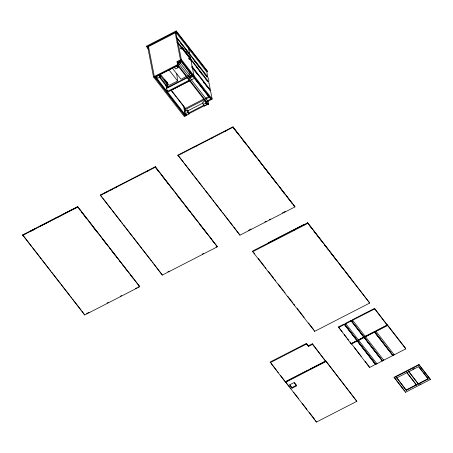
<?xml version="1.0" encoding="UTF-8"?>
<svg xmlns="http://www.w3.org/2000/svg" width="453" height="453" viewBox="0 0 453 453"><rect width="100%" height="100%" fill="white"/><g stroke="black" fill="none" stroke-linecap="round" stroke-linejoin="round"><path stroke-width="0.68" d="M175.249 32.95L176.058 32.531L206.919 72.191L207.61 76.699L176.364 36.982L176.455 38.341L177.117 37.956L177.887 41.936L177.214 42.288L177.468 43.426L178.097 43.012L181.279 59.383L212.14 99.037L211.33 99.456M190.481 59.451L190.73 59.258L193.952 75.668L193.142 76.087M212.14 99.037L210.452 90.436L210.113 90.832M374.574 308.368L374.693 308.969L351.477 320.792L352.711 320.129L352.474 319.727L374.574 308.368L387.315 325.192L364.116 337.117L365.328 336.069M383.844 359.948L382.559 360.815L392.983 355.452L392.479 355.418M394.376 354.489L393.074 355.407L405.752 348.889L405.639 348.283L387.451 324.914L375.899 330.854L376.143 331.222L374.886 332.038L387.57 325.52L387.451 324.914M188.895 53.301L188.748 53.692M207.106 76.789L207.548 76.676M207.706 77.882C208.159 76.166 209.841 82.44 208.159 81.744M351.386 320.837L344.676 324.393L345.894 323.635L345.69 323.216L351.183 320.458L350.945 320.973L351.386 320.837L364.059 337.009L358.538 339.778M189.49 53.205L188.686 48.754M189.586 54.281L190.498 58.352M356.754 340.475L356.902 340.163M374.376 331.845L392.983 355.452M376.958 363.555L375.741 364.314L382.468 360.86L381.964 360.82M392.525 355.265L392.638 354.965M188.992 53.318L189.53 53.109M208.595 83.029L208.935 82.633L210.266 89.4L209.62 89.915M191.868 67.497L192.287 67.101M363.538 337.162L364.025 337.162L357.304 340.616L358.589 339.614M363.997 337.151L363.793 337.491L364.28 337.485L357.559 340.945L358.776 340.186L358.544 339.948M365.356 336.279L373.85 331.907M374.778 331.981L364.371 337.44L365.588 336.681L365.288 336.375M148.358 49.06L146.512 46.189L176.206 30.923L207.525 71.172L207.655 71.84L176.336 31.591L176.206 30.923M146.642 46.857L176.336 31.591M148.51 46.58L154.337 76.546L185.271 116.302L184.462 116.715L153.522 76.965L147.701 46.999L175.232 32.848L180.47 59.802L211.404 99.552L207.48 101.574M176.138 37.537L177.117 38.55M177.123 42.593L178.941 44.683M181.268 48.964L181.183 48.528L182.044 48.086L182.129 48.522L181.268 48.964L180.855 48.103L182.299 47.361L190.764 58.567L189.32 59.309L188.907 58.448L189.762 58.007L187.621 55.255M180.94 48.539L182.383 47.797L182.299 47.361M177.582 65.419L208.063 104.586L208.607 104.309L177.667 64.553L177.083 61.54L181.279 59.383M176.998 62.406L180.923 60.385M178.018 62.707L181.381 60.974M177.944 63.08L181.664 61.166L192.208 74.711L192.089 75.045L191.817 75.187L181.279 61.636L181.97 61.557M178.306 63.437L181.432 61.835M153.522 76.965L177.667 64.553M188.992 58.884L189.847 58.443L189.762 58.007M156.942 75.679L158.182 75.039M178.822 64.411L180.651 63.471L180.436 62.123M154.79 77.135L178.125 65.141L177.542 62.129M158.754 75.181L174.818 66.925M176.676 65.974L177.91 65.334M159.649 74.451L160.13 76.925L157.644 78.199L156.455 76.67L158.935 75.391L158.805 74.722L159.048 75.034M177.61 65.215L178.091 67.695L175.611 68.969L174.416 67.435L176.897 66.161L176.766 65.487L177.01 65.798M176.681 73.341L177.599 80.985L169.071 85.368L160.203 73.975M186.466 76.427L180.985 79.247L172.542 68.397M187.684 75.798L189.513 74.858L189.014 70.691M167.384 87.469L168.08 87.384L167.021 81.948M191.664 74.988L167.927 87.191L167.004 82.435M187.548 77.656L167.689 87.859L159.28 77.055M188.788 77.016L192.514 75.102M188.963 77.78L192.887 75.759M193.091 76.019L193.901 75.606M189.416 78.363L193.346 76.347M193.505 76.636L194.026 76.817M170.118 90.81L190.226 80.47M191.483 79.824L194.626 78.21L193.204 76.381M203.805 99.009L184.648 108.856L184.83 109.796L185.9 111.166M205.662 98.058L208.748 96.472L210.758 99.026M184.83 109.796L204.309 99.785M205.566 99.139L209.337 97.197M187.31 109.994L184.824 111.268L185.305 113.748L186.5 115.283L188.98 114.003L188.261 111.217L187.31 109.994L187.791 112.469L188.98 114.003M205.271 100.759L202.785 102.038L203.267 104.513L204.462 106.047L206.947 104.773L206.223 101.987L205.271 100.759L205.753 103.239L206.947 104.773M187.508 110.979L203.221 102.905M206.993 100.962L210.945 98.969M185.305 113.748L187.791 112.469M203.267 104.513L205.753 103.239M188.318 113.176L203.771 105.238M206.24 103.963L207.474 103.329M186.919 114.717L185.141 115.628L155.09 77.016M188.776 113.765L207.933 103.918M22.65 234.937L77.712 206.636L139.762 286.681L84.705 314.982L22.65 234.937L31.75 246.63M100.277 195.039L155.334 166.738L217.389 246.777L162.327 275.079L100.277 195.039L102.01 197.265M177.899 155.136L232.961 126.84L295.016 206.879L239.954 235.181L177.899 155.136L183.533 162.378M29.762 231.738L35.153 228.748M39.218 226.659L47.055 222.627M48.109 222.089L51.115 220.543M53.301 219.422L56.268 217.672M58.041 217.259L66.285 212.519M67.021 212.638L67.418 211.942M67.905 211.913L75.742 207.882M77.435 206.794L76.846 207.095M103.618 193.556L106.665 192.208M30.442 231.223L35.266 228.742M39.332 226.653L47.169 222.621M22.729 235.339L77.786 207.038L77.712 206.636M100.351 195.441L155.413 167.14L155.334 166.738M177.978 155.538L233.04 127.236L232.961 126.84M31.574 230.809L34.587 229.258M56.999 217.791L57.588 217.491M77.038 207.491L76.5 207.768L76.308 207.372M110.872 190.045L112.123 189.405M115.255 187.797L116.506 187.151M147.004 171.477L148.256 170.832M196.33 146.121L197.587 145.475M211.404 138.375L212.661 137.729M224.597 131.591L225.854 130.945M86.5 313.612L89.003 312.327M107.151 303L108.403 302.355M120.288 296.245L121.54 295.605M135.305 288.527L136.557 287.887M137.808 287.242L139.683 286.279M167.882 271.783L169.133 271.143M202.293 254.099L203.544 253.454M216.058 247.021L217.31 246.381M248.635 230.277L251.138 228.992M264.903 221.913L266.154 221.274M269.286 219.665L270.537 219.02M282.423 212.91L285.549 211.302M268.374 242.774L304.161 224.377L304.28 224.982M307.638 222.797L252.576 251.098L252.695 251.704L314.671 331.347L369.727 303.046L307.638 222.797L369.727 303.046M273.516 240.798L274.767 240.152M292.978 230.792L294.235 230.147M252.695 251.704L307.751 223.403M308.329 345.843L306.426 343.397L270.096 362.066L285.248 381.992L325.639 361.234L312.394 343.753L308.329 345.843L308.448 346.443L312.508 344.359L312.394 343.753M356.754 340.696L357.213 340.662L351.12 343.793L338.38 326.97L344.354 323.946L344.099 324.444L344.569 324.342L357.304 340.616M270.214 362.672L306.545 343.997L306.426 343.397M338.499 327.576L344.569 324.342M375.237 364.41L375.633 364.263L369.557 367.491L351.256 343.521L357.23 340.497L356.981 340.996L357.445 340.888L375.741 364.314M351.375 344.121L357.445 340.888M356.834 401.313L325.781 360.956L356.834 401.313L316.437 422.077L285.384 381.72L308.38 369.897M309.62 369.263L325.158 361.273M285.503 382.321L325.894 361.556M292.066 388.176L289.529 384.914L294.042 382.592L296.579 385.86L292.066 388.176L291.947 387.575L296.46 385.254L294.348 382.536M394.099 377.287L418.917 364.529L430.271 379.116L430.35 379.518L405.526 392.281L394.099 377.287L404.608 390.797M394.172 377.689L418.997 364.931L418.917 364.529M412.876 369.189L414.133 368.544M396.664 377.961L418.595 366.687L428.221 379.059L406.29 390.333L396.585 377.564L406.29 390.333M406.211 389.931L416.239 384.778M418.119 383.81L428.147 378.657L428.221 379.059M419.721 384.54L420.962 383.901M189.456 53.324L188.992 53.205L188.935 53.686M176.228 37.231L189.682 54.485M190 54.915L207.089 76.891M180.47 42.809L183.006 46.115M185.101 48.754L185.94 49.836M186.783 50.917L189.801 54.802M194.564 60.923L195.447 62.101M196.296 63.148L199.773 67.667M204.093 73.159L204.971 74.343M205.826 75.385L207.123 77.055M194.433 60.991L195.294 62.101M182.383 47.797L190.764 58.567M177.672 42.072L182.293 48.001M190.339 58.341L208.533 81.733M182.044 48.086L186.761 54.15M180.43 46.393L181.296 47.503M182.129 48.522L189.847 58.443M196.302 66.784L197.168 67.899M205.838 79.037L206.704 80.153M177.214 42.288L181.659 47.995M190.322 59.133L208.074 81.942M190.798 59.921L192.095 61.591M199.026 70.492L202.491 74.943M180.855 48.103L181.183 48.528M188.907 58.448L189.32 59.309M191.857 66.144L210.039 89.513M191.834 66.931L210.249 90.583M194.048 69.949L197.508 74.4M203.573 82.191L204.439 83.301M205.305 84.417L207.468 87.197M208.544 88.675L208.618 88.465M203.437 82.259L204.303 83.375M418.997 364.931L430.35 379.518M196.625 80.158L203.561 89.071M206.16 92.412L210.062 97.423M374.693 308.969L387.315 325.192M387.57 325.52L405.752 348.889M193.641 76.568L194.229 77.327M199.314 83.771L200.175 84.881M233.04 127.236L295.016 206.879M309.529 225.594L312.123 228.924M314.28 231.698L315.146 232.808M316.007 233.918L321.624 241.132M327.972 249.292L324.518 244.852L324.637 245.452M330.129 252.066L337.038 260.945M343.821 269.66L339.501 264.11L339.62 264.711M345.979 272.434L352.026 280.203M233.114 127.548L233.975 128.646M234.83 129.751L238.267 134.167M242.559 139.683L246.421 144.649M248.997 147.955L249.858 149.06M250.719 150.164L254.58 155.13M258.442 160.096L262.734 165.611M267.712 172.004L263.42 166.489L263.499 166.891M271.149 176.421L275.871 182.485M279.303 186.902L284.025 192.967M287.032 196.829L287.887 197.933M288.748 199.037L292.179 203.448M194.722 78.363L201.2 86.687M202.497 88.352L208.975 96.676M255.084 156.081L255.945 157.185M267.791 172.406L268.646 173.51M283.674 192.819L284.535 193.924M313.969 231.743L314.829 232.853M194.377 78.244L209.06 97.112M418.934 366.828L422.706 371.664M423.538 372.74L427.728 378.119M180.651 63.471L189.513 74.858M177.083 61.54L208.018 101.296L208.607 104.309M176.897 66.161L178.091 67.695M174.524 67.078L174.286 66.767L174.416 67.435M408.702 371.335L418.408 384.104L408.782 371.737M375.996 331.358L394.184 354.727M407.224 372.847L416.511 385.078L406.885 372.711M374.869 331.936L393.074 355.407M374.484 331.766L375.786 333.431M376.653 334.546L377.519 335.656M378.385 336.772L380.548 339.552M387.91 349.014L388.776 350.124M374.552 332.1L392.74 355.469M168.737 69.592L177.599 80.985M147.701 46.999L148.556 48.103M146.512 46.189L147.367 47.288M352.604 320.214L365.226 336.432M365.48 336.76L383.668 360.129M351.477 320.792L364.116 337.117M364.354 337.343L382.559 360.815M159.547 74.411L167.559 84.705M364.263 337.389L382.468 360.86M351.092 320.622L352.355 322.242M354.88 325.486L355.724 326.568M361.194 333.595L362.032 334.676M363.969 337.168L365.271 338.838M367.434 341.619L368.3 342.734M373.929 349.965L374.795 351.081M376.958 353.861L377.825 354.976M351.16 320.956L363.782 337.179M364.036 337.502L382.224 360.871M171.251 90.204L176.342 96.744M177.174 97.814L185.668 108.726M171.211 90.447L185.458 108.76M158.935 75.391L160.13 76.925M159.649 76.551L168.08 87.384M185.622 110.436L186.002 110.923M186.132 114.303L186.5 115.283M155.203 76.183L185.685 115.351L185.283 113.29M345.786 323.714L358.414 339.937M358.663 340.265L376.851 363.634M344.659 324.297L357.281 340.514M357.536 340.843L375.724 364.212M344.591 324.444L375.65 364.359M344.342 324.456L356.97 340.679M357.219 341.007L375.407 364.376M338.38 326.97L342.168 331.839M344.269 334.541L346.794 337.785M347.638 338.867L348.476 339.948M350.163 342.111L351.12 343.793M354.286 347.417L361.217 356.318M365.112 361.324L369.008 366.335M184.399 163.493L193.069 174.631M193.935 175.747L202.604 186.885M203.471 187.995L204.337 189.111M205.203 190.226L212.14 199.133M213.006 200.249L213.873 201.364M214.739 202.48L221.676 211.387M222.542 212.502L223.408 213.618M224.275 214.728L232.944 225.871M233.81 226.981L239.954 235.181M253.878 252.768L254.745 253.884M258.21 258.34L264.28 266.137M265.147 267.253L266.013 268.363M268.176 271.149L273.81 278.391M274.677 279.501L275.549 280.617M278.148 283.957L283.346 290.645M284.212 291.755L285.079 292.87M287.683 296.211L292.881 302.893M293.748 304.008L294.614 305.124M297.213 308.465L304.15 317.377M308.482 322.944L313.686 329.625M312.508 344.359L325.639 361.234M306.545 343.997L308.448 346.443M155.413 167.14L217.389 246.777M157.65 170.22L155.062 166.891L155.136 167.293M161.104 174.66L161.97 175.77M162.831 176.88L167.151 182.429M170.605 186.868L171.466 187.978M176.902 194.966L181.653 201.07M185.107 205.509L188.992 210.498M189.677 211.381L190.537 212.485M191.398 213.59L192.259 214.694M193.114 215.798L195.696 219.11M202.706 228.119L207.015 233.657M210.464 238.091L211.325 239.195M212.185 240.305L213.912 242.519M157.729 170.622L158.59 171.732M167.231 182.831L168.091 183.941M200.747 225.905L201.596 226.993M289.835 384.852L291.947 387.575M271.387 363.725L276.54 370.35M277.4 371.454L278.261 372.559M280.407 375.316L284.705 380.837M285.384 381.72L289.252 386.686M290.113 387.791L290.973 388.895M293.55 392.207L298.708 398.833M302.145 403.249L306.868 409.325M309.45 412.638L314.603 419.263M315.464 420.367L316.437 422.077M102.876 198.38L111.546 209.518M112.412 210.634L121.076 221.772M121.948 222.882L122.814 223.997M123.68 225.113L132.344 236.251M133.216 237.366L141.88 248.504M142.746 249.614L151.415 260.758M152.282 261.868L153.148 262.983M154.014 264.099L162.327 275.079M77.786 207.038L139.762 286.681M79.592 209.569L80.458 210.679M81.319 211.789L86.07 217.887M89.094 221.772L89.954 222.882M90.821 223.992L91.682 225.101M92.548 226.211L94.201 228.64M94.683 228.958L94.609 229.161M94.836 229.15L97.848 233.029M102.157 238.567L106.902 244.66M109.92 248.538L110.781 249.643M111.642 250.752L115.521 255.735M119.399 260.718L120.26 261.828M122.542 264.756L123.403 265.866M124.264 266.97L126.84 270.282M130.707 275.254L132.859 278.012M85.719 217.734L86.585 218.85M116.013 256.67L116.863 257.757M52.848 219.926L52.656 219.529M51.812 220.458L51.619 220.062M47.661 222.593L47.469 222.196M32.616 247.746L41.285 258.884M42.152 259.999L50.821 271.137M51.687 272.253L60.357 283.391M61.223 284.501L69.892 295.645M70.759 296.755L71.625 297.87M72.491 298.986L81.161 310.124M82.027 311.239L84.705 314.982M176.664 36.959L176.058 32.531M405.452 391.879L405.526 392.281M369.444 366.89L369.557 367.491M293.901 205.656L293.974 206.058M314.552 330.741L314.671 331.347M285.13 381.392L285.248 381.992M204.331 105.379L204.462 106.047M186.84 51.161L186.936 51.659M176.427 37.242L176.693 38.601M193.737 147.015L193.816 147.418M183.488 105.821L185.226 114.768M199.994 224.631L200.067 225.033M166.749 82.089L167.146 84.128M166.602 81.891L167.129 84.609M166.37 81.064L166.897 83.782M166.194 81.353L166.591 83.392M166.687 87.333L166.959 88.703M167.225 90.079L167.627 92.146L189.875 80.708L189.416 80.124L167.168 91.557L165.832 84.677M164.762 79.173L165.294 81.925M156.325 75.996L156.455 76.67M131.274 179.116L131.353 179.518M130.826 179.348L130.9 179.75M107.038 191.574L107.118 191.976M57.395 217.095L56.812 217.395M25.175 233.657L25.249 234.054"/></g></svg>
